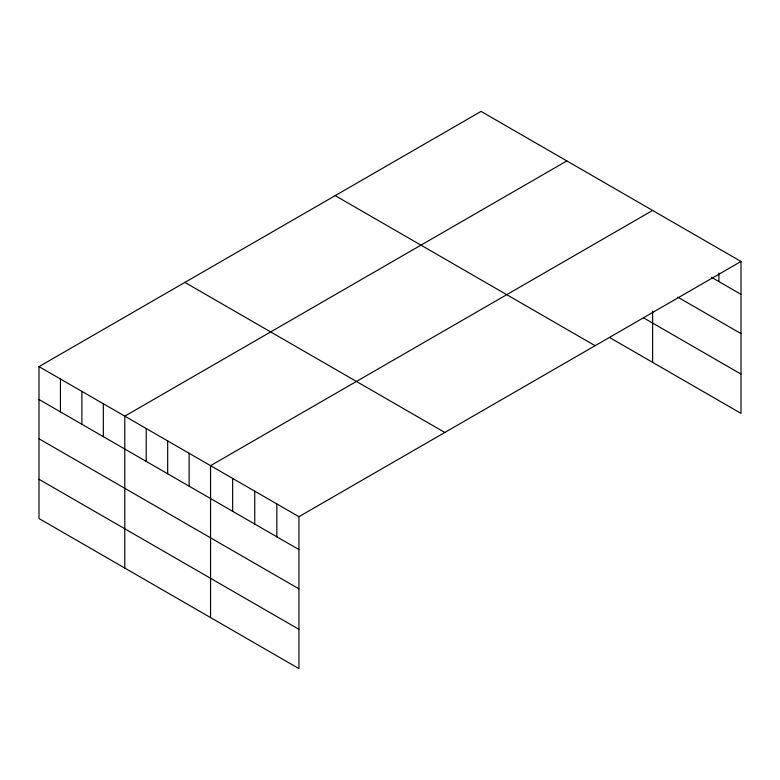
<?xml version="1.0" encoding="UTF-8"?>
<svg xmlns="http://www.w3.org/2000/svg" width="780" height="780" viewBox="0 0 780 780"><rect width="100%" height="100%" fill="white"/><g stroke="black" fill="none" stroke-linecap="round" stroke-linejoin="round"><path stroke-width="1.17" d="M741 261.466L298.935 516.692L298.935 668.596L39 518.534L39 366.619L481.065 111.404L741 261.466L741 413.38L609.736 337.594M566.846 160.924L124.781 416.149L124.781 568.054M652.626 210.444L210.551 465.67L210.551 617.575M711.545 277.339L741 294.352M677.869 297.18L741 333.625M643.432 317.762L741 374.098M335.185 195.624L595.12 345.696M184.88 282.399L444.815 432.471M39 366.619L298.935 516.692M39 399.506L298.935 549.568M39 438.779L298.935 588.851M39 479.252L298.935 629.323M718.907 273.068L718.907 281.59M652.626 311.171L652.626 362.349M276.841 503.938L276.841 536.816M254.748 491.185L254.748 524.062M232.655 478.423L232.655 511.3M189.111 453.287L189.111 486.164M167.671 440.905L167.671 473.791M146.221 428.532L146.221 461.409M103.331 403.767L103.331 436.644M81.89 391.385L81.89 424.261M60.44 379.002L60.44 411.879"/></g></svg>
